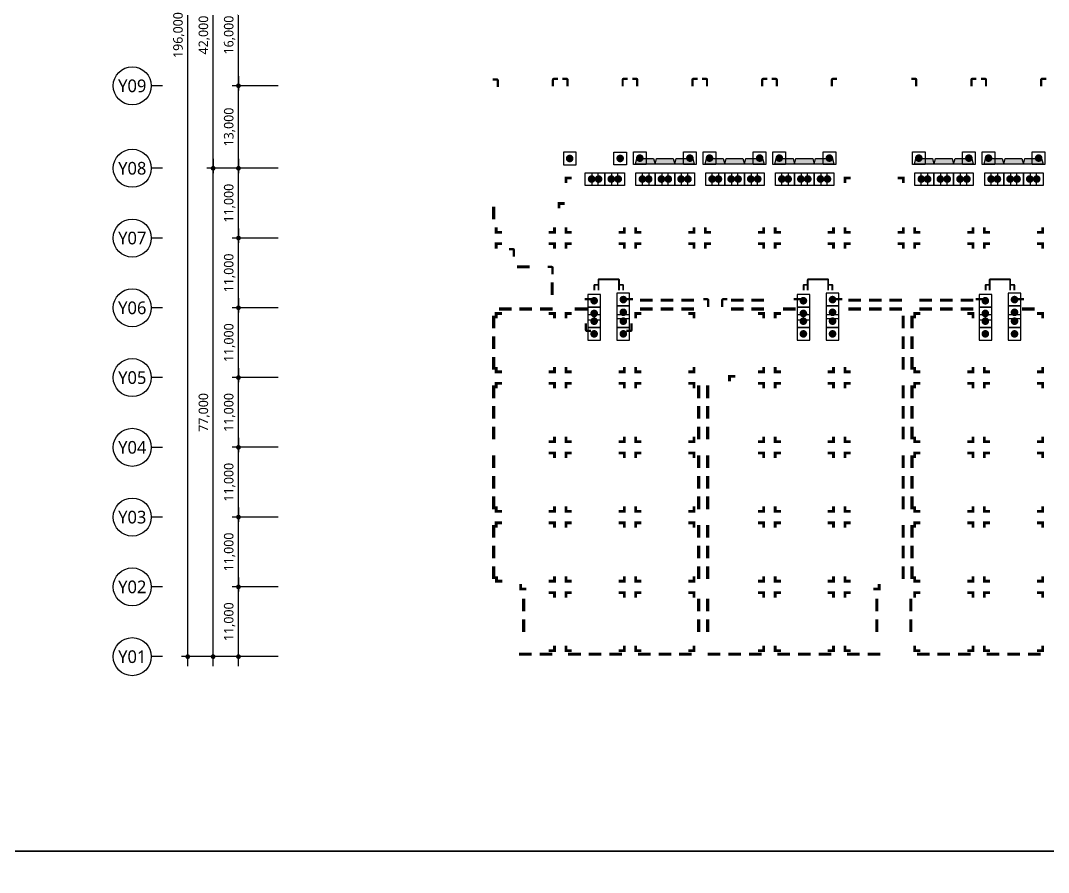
# Model space of a CAD drawing. Header units: millimetres. Extents: x 1037297 to 2672297, y 928637 to 1464837.
# Drawn here: x 1434797 to 1596915, y 1193385 to 1327693 of the extents above; entities that cross this region are included whole.
import ezdxf
from ezdxf.enums import TextEntityAlignment as Align

# ---------------------------------------------------------------- set-up
doc = ezdxf.new("R2010")
doc.units = ezdxf.units.MM
doc.header["$LTSCALE"] = 5
doc.header["$MEASUREMENT"] = 0
doc.header["$PDSIZE"] = -10
doc.linetypes.add('HIDDEN', pattern=[0.375, 0.25, -0.125])
doc.layers.get('0').update_dxf_attribs({"linetype": 'CONTINUOUS'})
doc.layers.get('Defpoints').update_dxf_attribs({"color": 153, "linetype": 'CONTINUOUS'})
for name, color, linetype, lineweight in [('A-AXIS-BUBL', 7, 'CONTINUOUS', 25), ('A-DIMS', 7, 'CONTINUOUS', 25), ('A-XXXX-SYMB', 7, 'CONTINUOUS', 25), ('A-XXXX-TXT2', 3, 'CONTINUOUS', 25)]:
    doc.layers.add(name, color=color, linetype=linetype, lineweight=lineweight)
doc.layers.add('볼라드', color=4, linetype='CONTINUOUS')
doc.styles.add('HY울릉도L', font='')
doc.styles.add('맑은고딕', font='malgun.ttf')
doc.styles.get('HY울릉도L').set_extended_font_data('HYwulM')
doc.dimstyles.new('CDIM', dxfattribs={"dimtxt": 3, "dimasz": 1.5, "dimexe": 2, "dimexo": 1, "dimgap": 1, "dimtad": 1, "dimdec": 0, "dimrnd": 0.5, "dimzin": 0, "dimdsep": 32, "dimlunit": 6, "dimtxsty": 'HY울릉도L', "dimblk1": '_CIDOT', "dimblk2": '_CIDOT', "dimsah": 1, "dimcen": 5.5, "dimclrd": 2, "dimclre": 2, "dimclrt": 7, "dimadec": 0, "dimazin": 0, "dimtfac": 1, "dimtdec": 0, "dimtix": 1, "dimtmove": 2, "dimatfit": 1, "dimldrblk": '_CIDOT', "dimfxl": 1, "dimtolj": 1, "dimtzin": 0, "dimlwd": -1, "dimarcsym": 0})

# ---------------------------------------------------------------- blocks, each defined once
blk = doc.blocks.new('_CIDOT')
at = {"color": 0, "linetype": 'ByBlock'}
blk.add_line((2, 0), (-1, 0), dxfattribs=at)
at = {"color": 0, "linetype": 'ByBlock', "const_width": 0.5}
blk.add_lwpolyline([(-0.25, 0, 1), (0.25, 0, 1)], format="xyb", close=True, dxfattribs=at)
blk = doc.blocks.new('*D4')
at = {"layer": 'A-DIMS', "lineweight": -2, "transparency": 16777216}
for p, q in [((93193, 67121), (85943, 67121)), ((93193, 56121), (85943, 56121))]:
    blk.add_line(p, q, dxfattribs=at)
at = {"layer": 'A-DIMS', "transparency": 16777216}
blk.add_line((86943, 56871), (86943, 66371), dxfattribs=at)
at = {"layer": 'Defpoints', "color": 0, "transparency": 16777216}
for p in [(86943, 67121), (93693, 67121), (93693, 56121)]:
    blk.add_point(p, dxfattribs=at)
at = {"layer": 'A-DIMS', "transparency": 16777216, "xscale": 750, "yscale": 750, "zscale": 750}
for p, rotation in [((86943, 67121), 90), ((86943, 56121), 270)]:
    blk.add_blockref('_CIDOT', p, dxfattribs=dict(at, rotation=rotation))
at = {"layer": 'A-DIMS', "color": 3, "transparency": 16777216, "insert": (85538, 61621), "char_height": 1500, "attachment_point": 5, "rotation": 90, "style": '맑은고딕'}
blk.add_mtext('\\A1;11,000', dxfattribs=at)
blk = doc.blocks.new('*D5')
at = {"layer": 'A-DIMS', "lineweight": -2, "transparency": 16777216}
for p, q in [((93193, 78121), (85943, 78121)), ((93193, 67121), (85943, 67121))]:
    blk.add_line(p, q, dxfattribs=at)
at = {"layer": 'A-DIMS', "transparency": 16777216}
blk.add_line((86943, 67871), (86943, 77371), dxfattribs=at)
at = {"layer": 'Defpoints', "color": 0, "transparency": 16777216}
for p in [(86943, 78121), (93693, 78121), (93693, 67121)]:
    blk.add_point(p, dxfattribs=at)
at = {"layer": 'A-DIMS', "transparency": 16777216, "xscale": 750, "yscale": 750, "zscale": 750}
for p, rotation in [((86943, 78121), 90), ((86943, 67121), 270)]:
    blk.add_blockref('_CIDOT', p, dxfattribs=dict(at, rotation=rotation))
at = {"layer": 'A-DIMS', "color": 3, "transparency": 16777216, "insert": (85538, 72621), "char_height": 1500, "attachment_point": 5, "rotation": 90, "style": '맑은고딕'}
blk.add_mtext('\\A1;11,000', dxfattribs=at)
blk = doc.blocks.new('*D6')
at = {"layer": 'A-DIMS', "lineweight": -2, "transparency": 16777216}
for p, q in [((93193, 89121), (85943, 89121)), ((93193, 78121), (85943, 78121))]:
    blk.add_line(p, q, dxfattribs=at)
at = {"layer": 'A-DIMS', "transparency": 16777216}
blk.add_line((86943, 78871), (86943, 88371), dxfattribs=at)
at = {"layer": 'Defpoints', "color": 0, "transparency": 16777216}
for p in [(86943, 89121), (93693, 89121), (93693, 78121)]:
    blk.add_point(p, dxfattribs=at)
at = {"layer": 'A-DIMS', "transparency": 16777216, "xscale": 750, "yscale": 750, "zscale": 750}
for p, rotation in [((86943, 89121), 90), ((86943, 78121), 270)]:
    blk.add_blockref('_CIDOT', p, dxfattribs=dict(at, rotation=rotation))
at = {"layer": 'A-DIMS', "color": 3, "transparency": 16777216, "insert": (85538, 83621), "char_height": 1500, "attachment_point": 5, "rotation": 90, "style": '맑은고딕'}
blk.add_mtext('\\A1;11,000', dxfattribs=at)
blk = doc.blocks.new('*D7')
at = {"layer": 'A-DIMS', "lineweight": -2, "transparency": 16777216}
for p, q in [((93193, 100121), (85943, 100121)), ((93193, 89121), (85943, 89121))]:
    blk.add_line(p, q, dxfattribs=at)
at = {"layer": 'A-DIMS', "transparency": 16777216}
blk.add_line((86943, 89871), (86943, 99371), dxfattribs=at)
at = {"layer": 'Defpoints', "color": 0, "transparency": 16777216}
for p in [(86943, 100121), (93693, 100121), (93693, 89121)]:
    blk.add_point(p, dxfattribs=at)
at = {"layer": 'A-DIMS', "transparency": 16777216, "xscale": 750, "yscale": 750, "zscale": 750}
for p, rotation in [((86943, 100121), 90), ((86943, 89121), 270)]:
    blk.add_blockref('_CIDOT', p, dxfattribs=dict(at, rotation=rotation))
at = {"layer": 'A-DIMS', "color": 3, "transparency": 16777216, "insert": (85538, 94621), "char_height": 1500, "attachment_point": 5, "rotation": 90, "style": '맑은고딕'}
blk.add_mtext('\\A1;11,000', dxfattribs=at)
blk = doc.blocks.new('*D8')
at = {"layer": 'A-DIMS', "lineweight": -2, "transparency": 16777216}
for p, q in [((93193, 111121), (85943, 111121)), ((93193, 100121), (85943, 100121))]:
    blk.add_line(p, q, dxfattribs=at)
at = {"layer": 'A-DIMS', "transparency": 16777216}
blk.add_line((86943, 100871), (86943, 110371), dxfattribs=at)
at = {"layer": 'Defpoints', "color": 0, "transparency": 16777216}
for p in [(86943, 111121), (93693, 111121), (93693, 100121)]:
    blk.add_point(p, dxfattribs=at)
at = {"layer": 'A-DIMS', "transparency": 16777216, "xscale": 750, "yscale": 750, "zscale": 750}
for p, rotation in [((86943, 111121), 90), ((86943, 100121), 270)]:
    blk.add_blockref('_CIDOT', p, dxfattribs=dict(at, rotation=rotation))
at = {"layer": 'A-DIMS', "color": 3, "transparency": 16777216, "insert": (85538, 105621), "char_height": 1500, "attachment_point": 5, "rotation": 90, "style": '맑은고딕'}
blk.add_mtext('\\A1;11,000', dxfattribs=at)
blk = doc.blocks.new('*D9')
at = {"layer": 'A-DIMS', "lineweight": -2, "transparency": 16777216}
for p, q in [((93193, 122121), (85943, 122121)), ((93193, 111121), (85943, 111121))]:
    blk.add_line(p, q, dxfattribs=at)
at = {"layer": 'A-DIMS', "transparency": 16777216}
blk.add_line((86943, 111871), (86943, 121371), dxfattribs=at)
at = {"layer": 'Defpoints', "color": 0, "transparency": 16777216}
for p in [(86943, 122121), (93693, 122121), (93693, 111121)]:
    blk.add_point(p, dxfattribs=at)
at = {"layer": 'A-DIMS', "transparency": 16777216, "xscale": 750, "yscale": 750, "zscale": 750}
for p, rotation in [((86943, 122121), 90), ((86943, 111121), 270)]:
    blk.add_blockref('_CIDOT', p, dxfattribs=dict(at, rotation=rotation))
at = {"layer": 'A-DIMS', "color": 3, "transparency": 16777216, "insert": (85538, 116621), "char_height": 1500, "attachment_point": 5, "rotation": 90, "style": '맑은고딕'}
blk.add_mtext('\\A1;11,000', dxfattribs=at)
blk = doc.blocks.new('*D10')
at = {"layer": 'A-DIMS', "lineweight": -2, "transparency": 16777216}
for p, q in [((93193, 135121), (85943, 135121)), ((93193, 122121), (85943, 122121))]:
    blk.add_line(p, q, dxfattribs=at)
at = {"layer": 'A-DIMS', "transparency": 16777216}
blk.add_line((86943, 122871), (86943, 134371), dxfattribs=at)
at = {"layer": 'Defpoints', "color": 0, "transparency": 16777216}
for p in [(86943, 135121), (93693, 135121), (93693, 122121)]:
    blk.add_point(p, dxfattribs=at)
at = {"layer": 'A-DIMS', "transparency": 16777216, "xscale": 750, "yscale": 750, "zscale": 750}
for p, rotation in [((86943, 135121), 90), ((86943, 122121), 270)]:
    blk.add_blockref('_CIDOT', p, dxfattribs=dict(at, rotation=rotation))
at = {"layer": 'A-DIMS', "color": 3, "transparency": 16777216, "insert": (85538, 128621), "char_height": 1500, "attachment_point": 5, "rotation": 90, "style": '맑은고딕'}
blk.add_mtext('\\A1;13,000', dxfattribs=at)
blk = doc.blocks.new('*D11')
at = {"layer": 'A-DIMS', "lineweight": -2, "transparency": 16777216}
for p, q in [((93193, 151121), (85943, 151121)), ((93193, 135121), (85943, 135121))]:
    blk.add_line(p, q, dxfattribs=at)
at = {"layer": 'A-DIMS', "transparency": 16777216}
blk.add_line((86943, 135871), (86943, 150371), dxfattribs=at)
at = {"layer": 'Defpoints', "color": 0, "transparency": 16777216}
for p in [(86943, 151121), (93693, 151121), (93693, 135121)]:
    blk.add_point(p, dxfattribs=at)
at = {"layer": 'A-DIMS', "transparency": 16777216, "xscale": 750, "yscale": 750, "zscale": 750}
for p, rotation in [((86943, 151121), 90), ((86943, 135121), 270)]:
    blk.add_blockref('_CIDOT', p, dxfattribs=dict(at, rotation=rotation))
at = {"layer": 'A-DIMS', "color": 3, "transparency": 16777216, "insert": (85538, 143121), "char_height": 1500, "attachment_point": 5, "rotation": 90, "style": '맑은고딕'}
blk.add_mtext('\\A1;16,000', dxfattribs=at)
blk = doc.blocks.new('*D20')
at = {"layer": 'A-DIMS', "lineweight": -2, "transparency": 16777216}
for p, q in [((93193, 122121), (81943, 122121)), ((93193, 45121), (81943, 45121))]:
    blk.add_line(p, q, dxfattribs=at)
at = {"layer": 'A-DIMS', "transparency": 16777216}
blk.add_line((82943, 45871), (82943, 121371), dxfattribs=at)
at = {"layer": 'Defpoints', "color": 0, "transparency": 16777216}
for p in [(82943, 122121), (93693, 122121), (93693, 45121)]:
    blk.add_point(p, dxfattribs=at)
at = {"layer": 'A-DIMS', "transparency": 16777216, "xscale": 750, "yscale": 750, "zscale": 750}
for p, rotation in [((82943, 122121), 90), ((82943, 45121), 270)]:
    blk.add_blockref('_CIDOT', p, dxfattribs=dict(at, rotation=rotation))
at = {"layer": 'A-DIMS', "color": 3, "transparency": 16777216, "insert": (81542, 83621), "char_height": 1500, "attachment_point": 5, "rotation": 90, "style": '맑은고딕'}
blk.add_mtext('\\A1;77,000', dxfattribs=at)
blk = doc.blocks.new('*D21')
at = {"layer": 'A-DIMS', "lineweight": -2, "transparency": 16777216}
for p, q in [((93193, 241121), (77943, 241121)), ((93193, 45121), (77943, 45121))]:
    blk.add_line(p, q, dxfattribs=at)
at = {"layer": 'A-DIMS', "transparency": 16777216}
blk.add_line((78943, 45871), (78943, 240371), dxfattribs=at)
at = {"layer": 'Defpoints', "color": 0, "transparency": 16777216}
for p in [(78943, 241121), (93693, 241121), (93693, 45121)]:
    blk.add_point(p, dxfattribs=at)
at = {"layer": 'A-DIMS', "transparency": 16777216, "xscale": 750, "yscale": 750, "zscale": 750}
for p, rotation in [((78943, 241121), 90), ((78943, 45121), 270)]:
    blk.add_blockref('_CIDOT', p, dxfattribs=dict(at, rotation=rotation))
at = {"layer": 'A-DIMS', "color": 3, "transparency": 16777216, "insert": (77538, 143121), "char_height": 1500, "attachment_point": 5, "rotation": 90, "style": '맑은고딕'}
blk.add_mtext('\\A1;196,000', dxfattribs=at)
blk = doc.blocks.new('*D22')
at = {"layer": 'A-DIMS', "lineweight": -2, "transparency": 16777216}
for p, q in [((93193, 56121), (85943, 56121)), ((93193, 45121), (85943, 45121))]:
    blk.add_line(p, q, dxfattribs=at)
at = {"layer": 'A-DIMS', "transparency": 16777216}
blk.add_line((86943, 45871), (86943, 55371), dxfattribs=at)
at = {"layer": 'Defpoints', "color": 0, "transparency": 16777216}
for p in [(86943, 56121), (93693, 56121), (93693, 45121)]:
    blk.add_point(p, dxfattribs=at)
at = {"layer": 'A-DIMS', "transparency": 16777216, "xscale": 750, "yscale": 750, "zscale": 750}
for p, rotation in [((86943, 56121), 90), ((86943, 45121), 270)]:
    blk.add_blockref('_CIDOT', p, dxfattribs=dict(at, rotation=rotation))
at = {"layer": 'A-DIMS', "color": 3, "transparency": 16777216, "insert": (85538, 50621), "char_height": 1500, "attachment_point": 5, "rotation": 90, "style": '맑은고딕'}
blk.add_mtext('\\A1;11,000', dxfattribs=at)
blk = doc.blocks.new('*D23')
at = {"layer": 'A-DIMS', "lineweight": -2, "transparency": 16777216}
for p, q in [((93193, 164121), (81943, 164121)), ((93193, 122121), (81943, 122121))]:
    blk.add_line(p, q, dxfattribs=at)
at = {"layer": 'A-DIMS', "transparency": 16777216}
blk.add_line((82943, 122871), (82943, 163371), dxfattribs=at)
at = {"layer": 'Defpoints', "color": 0, "transparency": 16777216}
for p in [(82943, 164121), (93693, 164121), (93693, 122121)]:
    blk.add_point(p, dxfattribs=at)
at = {"layer": 'A-DIMS', "transparency": 16777216, "xscale": 750, "yscale": 750, "zscale": 750}
for p, rotation in [((82943, 164121), 90), ((82943, 122121), 270)]:
    blk.add_blockref('_CIDOT', p, dxfattribs=dict(at, rotation=rotation))
at = {"layer": 'A-DIMS', "color": 3, "transparency": 16777216, "insert": (81542, 143121), "char_height": 1500, "attachment_point": 5, "rotation": 90, "style": '맑은고딕'}
blk.add_mtext('\\A1;42,000', dxfattribs=at)
blk = doc.blocks.new('차량보호대1')
at = {"layer": 'A-XXXX-SYMB', "color": 4, "linetype": 'Continuous'}
blk.add_lwpolyline([(458063, -65474), (462262, -65474), (462622, -66872), (457703, -66872)], close=True, dxfattribs=at)
blk.add_solid([(458063, -65474), (462262, -65474), (457703, -66872), (462622, -66872)], dxfattribs=at)
blk = doc.blocks.new('A$C542C6F25')
at = {"layer": 'A-XXXX-SYMB', "color": 3, "linetype": 'Continuous'}
blk.add_lwpolyline([(0, 268), (2000, 268), (2000, 2268), (0, 2268)], close=True, dxfattribs=at)
at = {"layer": 'A-XXXX-SYMB', "color": 3, "linetype": 'Continuous', "const_width": 600}
blk.add_lwpolyline([(700, 1268, 1), (1300, 1268, 1)], format="xyb", close=True, dxfattribs=at)
blk = doc.blocks.new('볼라드-4')
at = {"layer": '볼라드', "const_width": 300}
for points in [[(171021, 140085), (170453, 140085, -0.4142136), (170363, 140175), (170363, 140953)], [(172631, 139216), (171111, 139216, -0.4142136), (171021, 139306), (171021, 140953)], [(172631, 139216), (174151, 139216, 0.4142136), (174241, 139306), (174241, 140953)], [(174241, 140085), (174809, 140085, 0.4142136), (174899, 140175), (174899, 140953)]]:
    blk.add_lwpolyline(points, format="xyb", dxfattribs=at)
blk = doc.blocks.new('DIM(210222)')
for p, q in [((74943, 135120.6), (73193, 135120.6)), ((74943, 122120.6), (73193, 122120.6)), ((74943, 111120.6), (73193, 111120.6)), ((74943, 100120.6), (73193, 100120.6)), ((74943, 89120.6), (73193, 89120.6)), ((74943, 78120.6), (73193, 78120.6)), ((74943, 67120.6), (73193, 67120.6)), ((74943, 56120.6), (73193, 56120.6)), ((74943, 45120.6), (73193, 45120.6))]:
    blk.add_line(p, q)
at = {"layer": 'A-AXIS-BUBL', "ltscale": 0.2}
for centre in [(70193, 135120.6), (70193, 122120.6), (70193, 111120.6), (70193, 100120.6), (70193, 89120.6), (70193, 78120.6), (70193, 67120.6), (70193, 56120.6), (70193, 45120.6)]:
    blk.add_circle(centre, 3000, dxfattribs=at)
at = {"layer": 'A-XXXX-TXT2', "ltscale": 0.2, "style": '맑은고딕'}
for s, p in [('Y09', (70193, 135120.6)), ('Y08', (70193, 122120.6)), ('Y07', (70193, 111120.6)), ('Y06', (70193, 100120.6)), ('Y05', (70193, 89120.6)), ('Y04', (70193, 78120.6)), ('Y03', (70193, 67120.6)), ('Y02', (70193, 56120.6)), ('Y01', (70193, 45120.6))]:
    blk.add_text(s, height=2000, dxfattribs=at).set_placement(p, align=Align.MIDDLE)
at = {"layer": 'A-DIMS'}
for p1, p2, distance, picture, middle in [((93693, 45120.6), (93693, 241120.6), 14750, '*D21', (77538.1, 143120.6)), ((93693, 122120.6), (93693, 164120.6), 10750, '*D23', (81542.2, 143120.6)), ((93693, 135120.6), (93693, 151120.6), 6750, '*D11', (85538.1, 143120.6)), ((93693, 122120.6), (93693, 135120.6), 6750, '*D10', (85538.1, 128620.6)), ((93693, 45120.6), (93693, 122120.6), 10750, '*D20', (81542.2, 83620.6)), ((93693, 111120.6), (93693, 122120.6), 6750, '*D9', (85538.1, 116620.6)), ((93693, 100120.6), (93693, 111120.6), 6750, '*D8', (85538.1, 105620.6)), ((93693, 89120.6), (93693, 100120.6), 6750, '*D7', (85538.1, 94620.6)), ((93693, 78120.6), (93693, 89120.6), 6750, '*D6', (85538.1, 83620.6)), ((93693, 67120.6), (93693, 78120.6), 6750, '*D5', (85538.1, 72620.6)), ((93693, 56120.6), (93693, 67120.6), 6750, '*D4', (85538.1, 61620.6)), ((93693, 45120.6), (93693, 56120.6), 6750, '*D22', (85538.1, 50620.6))]:
    dim = blk.add_aligned_dim(p1=p1, p2=p2, distance=distance, dimstyle='CDIM', override={"dimscale": 500, "dimtxsty": '맑은고딕', "dimclrd": 256, "dimclre": 256, "dimclrt": 3}, dxfattribs=at)
    dim.commit()
    dim.dimension.update_dxf_attribs({"geometry": picture, "text_midpoint": middle})

msp = doc.modelspace()

# ---------------------------------------------------------------- linework, layer by layer
msp.add_line((1037297, 1196737), (1756047, 1196737))
at = {"layer": 'A-XXXX-SYMB', "linetype": 'Continuous', "const_width": 360}
for points in [[(1509265, 1318408), (1509885, 1318408, -0.4142136), (1510065, 1318228), (1510065, 1317208)], [(1519565, 1318508), (1518945, 1318508, 0.4142136), (1518765, 1318328), (1518765, 1317308)], [(1520265, 1318508), (1520885, 1318508, -0.4142136), (1521065, 1318328), (1521065, 1317308)], [(1530565, 1318508), (1529945, 1318508, 0.4142136), (1529765, 1318328), (1529765, 1317308)], [(1531265, 1318508), (1531885, 1318508, -0.4142136), (1532065, 1318328), (1532065, 1317308)], [(1541565, 1318508), (1540945, 1318508, 0.4142136), (1540765, 1318328), (1540765, 1317308)], [(1542265, 1318508), (1542885, 1318508, -0.4142136), (1543065, 1318328), (1543065, 1317308)], [(1552565, 1318508), (1551945, 1318508, 0.4142136), (1551765, 1318328), (1551765, 1317308)], [(1553265, 1318508), (1553885, 1318508, -0.4142136), (1554065, 1318328), (1554065, 1317308)], [(1563565, 1318508), (1562945, 1318508, 0.4142136), (1562765, 1318328), (1562765, 1317308)], [(1575265, 1318508), (1575885, 1318508, -0.4142136), (1576065, 1318328), (1576065, 1317308)], [(1585565, 1318508), (1584945, 1318508, 0.4142136), (1584765, 1318328), (1584765, 1317308)], [(1586265, 1318508), (1586885, 1318508, -0.4142136), (1587065, 1318328), (1587065, 1317308)], [(1596565, 1318508), (1595945, 1318508, 0.4142136), (1595765, 1318328), (1595765, 1317308)], [(1511815, 1291658), (1512435, 1291658, -0.4142136), (1512615, 1291478), (1512615, 1290458)], [(1517915, 1288858), (1518535, 1288858, -0.4142136), (1518715, 1288678), (1518715, 1287658)], [(1542465, 1283758), (1543085, 1283758, -0.4142136), (1543265, 1283578), (1543265, 1282558)], [(1546265, 1283758), (1545645, 1283758, 0.4142136), (1545465, 1283578), (1545465, 1282558)], [(1524765, 1278758), (1524145, 1278758, -0.4142136), (1523965, 1278938), (1523965, 1279958)], [(1530365, 1278758), (1530985, 1278758, 0.4142136), (1531165, 1278938), (1531165, 1279958)]]:
    msp.add_lwpolyline(points, format="xyb", dxfattribs=at)
at = {"layer": 'A-XXXX-SYMB', "color": 6, "linetype": 'Continuous', "const_width": 436}
for points in [[(1521715, 1302859), (1520815, 1302859), (1520815, 1302079)], [(1565715, 1302859), (1564815, 1302859), (1564815, 1302079)], [(1573115, 1302859), (1574015, 1302859), (1574015, 1302079)], [(1520615, 1298859), (1519715, 1298859), (1519715, 1298079)], [(1510715, 1294309), (1509815, 1294309), (1509815, 1295089)], [(1518115, 1294309), (1519015, 1294309), (1519015, 1295089)], [(1521715, 1294309), (1520815, 1294309), (1520815, 1295089)], [(1529115, 1294309), (1530015, 1294309), (1530015, 1295089)], [(1532715, 1294309), (1531815, 1294309), (1531815, 1295089)], [(1540115, 1294309), (1541015, 1294309), (1541015, 1295089)], [(1543715, 1294309), (1542815, 1294309), (1542815, 1295089)], [(1551115, 1294309), (1552015, 1294309), (1552015, 1295089)], [(1554715, 1294309), (1553815, 1294309), (1553815, 1295089)], [(1562115, 1294309), (1563015, 1294309), (1563015, 1295089)], [(1565715, 1294309), (1564815, 1294309), (1564815, 1295089)], [(1573115, 1294309), (1574015, 1294309), (1574015, 1295089)], [(1576715, 1294309), (1575815, 1294309), (1575815, 1295089)], [(1584115, 1294309), (1585015, 1294309), (1585015, 1295089)], [(1587715, 1294309), (1586815, 1294309), (1586815, 1295089)], [(1595115, 1294309), (1596015, 1294309), (1596015, 1295089)], [(1510715, 1292509), (1509815, 1292509), (1509815, 1291729)], [(1518115, 1292509), (1519015, 1292509), (1519015, 1291729)], [(1521715, 1292509), (1520815, 1292509), (1520815, 1291729)], [(1529115, 1292509), (1530015, 1292509), (1530015, 1291729)], [(1532715, 1292509), (1531815, 1292509), (1531815, 1291729)], [(1540115, 1292509), (1541015, 1292509), (1541015, 1291729)], [(1543715, 1292509), (1542815, 1292509), (1542815, 1291729)], [(1551115, 1292509), (1552015, 1292509), (1552015, 1291729)], [(1554715, 1292509), (1553815, 1292509), (1553815, 1291729)], [(1562115, 1292509), (1563015, 1292509), (1563015, 1291729)], [(1565715, 1292509), (1564815, 1292509), (1564815, 1291729)], [(1573115, 1292509), (1574015, 1292509), (1574015, 1291729)], [(1576715, 1292509), (1575815, 1292509), (1575815, 1291729)], [(1584115, 1292509), (1585015, 1292509), (1585015, 1291729)], [(1587715, 1292509), (1586815, 1292509), (1586815, 1291729)], [(1595115, 1292509), (1596015, 1292509), (1596015, 1291729)], [(1510715, 1281508), (1509815, 1281508), (1509815, 1280728)], [(1518115, 1281508), (1519015, 1281508), (1519015, 1280728)], [(1521715, 1281508), (1520815, 1281508), (1520815, 1280728)], [(1532715, 1281508), (1531815, 1281508), (1531815, 1280728)], [(1540115, 1281508), (1541015, 1281508), (1541015, 1280728)], [(1551115, 1281508), (1552015, 1281508), (1552015, 1280728)], [(1554715, 1281508), (1553815, 1281508), (1553815, 1280728)], [(1576715, 1281508), (1575815, 1281508), (1575815, 1280728)], [(1584115, 1281508), (1585015, 1281508), (1585015, 1280728)], [(1595115, 1281508), (1596015, 1281508), (1596015, 1280728)], [(1510715, 1272308), (1509815, 1272308), (1509815, 1273088)], [(1518115, 1272308), (1519015, 1272308), (1519015, 1273088)], [(1521715, 1272308), (1520815, 1272308), (1520815, 1273088)], [(1529115, 1272308), (1530015, 1272308), (1530015, 1273088)], [(1532715, 1272308), (1531815, 1272308), (1531815, 1273088)], [(1540115, 1272308), (1541015, 1272308), (1541015, 1273088)], [(1551115, 1272308), (1552015, 1272308), (1552015, 1273088)], [(1554715, 1272308), (1553815, 1272308), (1553815, 1273088)], [(1562115, 1272308), (1563015, 1272308), (1563015, 1273088)], [(1565715, 1272308), (1564815, 1272308), (1564815, 1273088)], [(1576715, 1272308), (1575815, 1272308), (1575815, 1273088)], [(1584115, 1272308), (1585015, 1272308), (1585015, 1273088)], [(1587715, 1272308), (1586815, 1272308), (1586815, 1273088)], [(1595115, 1272308), (1596015, 1272308), (1596015, 1273088)], [(1547515, 1271608), (1546615, 1271608), (1546615, 1270828)], [(1510715, 1270508), (1509815, 1270508), (1509815, 1269728)], [(1518115, 1270508), (1519015, 1270508), (1519015, 1269728)], [(1521715, 1270508), (1520815, 1270508), (1520815, 1269728)], [(1529115, 1270508), (1530015, 1270508), (1530015, 1269728)], [(1532715, 1270508), (1531815, 1270508), (1531815, 1269728)], [(1540115, 1270508), (1541015, 1270508), (1541015, 1269728)], [(1551115, 1270508), (1552015, 1270508), (1552015, 1269728)], [(1554715, 1270508), (1553815, 1270508), (1553815, 1269728)], [(1562115, 1270508), (1563015, 1270508), (1563015, 1269728)], [(1565715, 1270508), (1564815, 1270508), (1564815, 1269728)], [(1576715, 1270508), (1575815, 1270508), (1575815, 1269728)], [(1584115, 1270508), (1585015, 1270508), (1585015, 1269728)], [(1587715, 1270508), (1586815, 1270508), (1586815, 1269728)], [(1595115, 1270508), (1596015, 1270508), (1596015, 1269728)], [(1518115, 1261308), (1519015, 1261308), (1519015, 1262088)], [(1521715, 1261308), (1520815, 1261308), (1520815, 1262088)], [(1529115, 1261308), (1530015, 1261308), (1530015, 1262088)], [(1532715, 1261308), (1531815, 1261308), (1531815, 1262088)], [(1540115, 1261308), (1541015, 1261308), (1541015, 1262088)], [(1551115, 1261308), (1552015, 1261308), (1552015, 1262088)], [(1554715, 1261308), (1553815, 1261308), (1553815, 1262088)], [(1562115, 1261308), (1563015, 1261308), (1563015, 1262088)], [(1565715, 1261308), (1564815, 1261308), (1564815, 1262088)], [(1576715, 1261308), (1575815, 1261308), (1575815, 1262088)], [(1584115, 1261308), (1585015, 1261308), (1585015, 1262088)], [(1587715, 1261308), (1586815, 1261308), (1586815, 1262088)], [(1595115, 1261308), (1596015, 1261308), (1596015, 1262088)], [(1518115, 1259508), (1519015, 1259508), (1519015, 1258728)], [(1521715, 1259508), (1520815, 1259508), (1520815, 1258728)], [(1529115, 1259508), (1530015, 1259508), (1530015, 1258728)], [(1532715, 1259508), (1531815, 1259508), (1531815, 1258728)], [(1540115, 1259508), (1541015, 1259508), (1541015, 1258728)], [(1551115, 1259508), (1552015, 1259508), (1552015, 1258728)], [(1554715, 1259508), (1553815, 1259508), (1553815, 1258728)], [(1562115, 1259508), (1563015, 1259508), (1563015, 1258728)], [(1565715, 1259508), (1564815, 1259508), (1564815, 1258728)], [(1576715, 1259508), (1575815, 1259508), (1575815, 1258728)], [(1584115, 1259508), (1585015, 1259508), (1585015, 1258728)], [(1587715, 1259508), (1586815, 1259508), (1586815, 1258728)], [(1595115, 1259508), (1596015, 1259508), (1596015, 1258728)], [(1510715, 1250308), (1509815, 1250308), (1509815, 1251088)], [(1518115, 1250308), (1519015, 1250308), (1519015, 1251088)], [(1521715, 1250308), (1520815, 1250308), (1520815, 1251088)], [(1529115, 1250308), (1530015, 1250308), (1530015, 1251088)], [(1532715, 1250308), (1531815, 1250308), (1531815, 1251088)], [(1540115, 1250308), (1541015, 1250308), (1541015, 1251088)], [(1551115, 1250308), (1552015, 1250308), (1552015, 1251088)], [(1554715, 1250308), (1553815, 1250308), (1553815, 1251088)], [(1562115, 1250308), (1563015, 1250308), (1563015, 1251088)], [(1565715, 1250308), (1564815, 1250308), (1564815, 1251088)], [(1576715, 1250308), (1575815, 1250308), (1575815, 1251088)], [(1584115, 1250308), (1585015, 1250308), (1585015, 1251088)], [(1587715, 1250308), (1586815, 1250308), (1586815, 1251088)], [(1595115, 1250308), (1596015, 1250308), (1596015, 1251088)], [(1510715, 1248508), (1509815, 1248508), (1509815, 1247728)], [(1518115, 1248508), (1519015, 1248508), (1519015, 1247728)], [(1521715, 1248508), (1520815, 1248508), (1520815, 1247728)], [(1529115, 1248508), (1530015, 1248508), (1530015, 1247728)], [(1532715, 1248508), (1531815, 1248508), (1531815, 1247728)], [(1540115, 1248508), (1541015, 1248508), (1541015, 1247728)], [(1551115, 1248508), (1552015, 1248508), (1552015, 1247728)], [(1554715, 1248508), (1553815, 1248508), (1553815, 1247728)], [(1562115, 1248508), (1563015, 1248508), (1563015, 1247728)], [(1565715, 1248508), (1564815, 1248508), (1564815, 1247728)], [(1576715, 1248508), (1575815, 1248508), (1575815, 1247728)], [(1584115, 1248508), (1585015, 1248508), (1585015, 1247728)], [(1587715, 1248508), (1586815, 1248508), (1586815, 1247728)], [(1595115, 1248508), (1596015, 1248508), (1596015, 1247728)], [(1510765, 1239308), (1509865, 1239308), (1509865, 1240088)], [(1518115, 1239308), (1519015, 1239308), (1519015, 1240088)], [(1521715, 1239308), (1520815, 1239308), (1520815, 1240088)], [(1529115, 1239308), (1530015, 1239308), (1530015, 1240088)], [(1532715, 1239308), (1531815, 1239308), (1531815, 1240088)], [(1540115, 1239308), (1541015, 1239308), (1541015, 1240088)], [(1551115, 1239308), (1552015, 1239308), (1552015, 1240088)], [(1554715, 1239308), (1553815, 1239308), (1553815, 1240088)], [(1562115, 1239308), (1563015, 1239308), (1563015, 1240088)], [(1565715, 1239308), (1564815, 1239308), (1564815, 1240088)], [(1576715, 1239308), (1575815, 1239308), (1575815, 1240088)], [(1584115, 1239308), (1585015, 1239308), (1585015, 1240088)], [(1587715, 1239308), (1586815, 1239308), (1586815, 1240088)], [(1595115, 1239308), (1596015, 1239308), (1596015, 1240088)], [(1514565, 1238058), (1513665, 1238058), (1513665, 1238838)], [(1569315, 1238058), (1570215, 1238058), (1570215, 1238838)], [(1518115, 1237508), (1519015, 1237508), (1519015, 1236728)], [(1521715, 1237508), (1520815, 1237508), (1520815, 1236728)], [(1529115, 1237508), (1530015, 1237508), (1530015, 1236728)], [(1532715, 1237508), (1531815, 1237508), (1531815, 1236728)], [(1540115, 1237508), (1541015, 1237508), (1541015, 1236728)], [(1551115, 1237508), (1552015, 1237508), (1552015, 1236728)], [(1554715, 1237508), (1553815, 1237508), (1553815, 1236728)], [(1562115, 1237508), (1563015, 1237508), (1563015, 1236728)], [(1565715, 1237508), (1564815, 1237508), (1564815, 1236728)], [(1576715, 1237508), (1575815, 1237508), (1575815, 1236728)], [(1584115, 1237508), (1585015, 1237508), (1585015, 1236728)], [(1587715, 1237508), (1586815, 1237508), (1586815, 1236728)], [(1595115, 1237508), (1596015, 1237508), (1596015, 1236728)], [(1518115, 1228358), (1519015, 1228358), (1519015, 1229138)], [(1521715, 1228358), (1520815, 1228358), (1520815, 1229138)], [(1529115, 1228358), (1530015, 1228358), (1530015, 1229138)], [(1532715, 1228358), (1531815, 1228358), (1531815, 1229138)], [(1540115, 1228358), (1541015, 1228358), (1541015, 1229138)], [(1551115, 1228358), (1552015, 1228358), (1552015, 1229138)], [(1554715, 1228358), (1553815, 1228358), (1553815, 1229138)], [(1562115, 1228358), (1563015, 1228358), (1563015, 1229138)], [(1565715, 1228358), (1564815, 1228358), (1564815, 1229138)], [(1576715, 1228358), (1575815, 1228358), (1575815, 1229138)], [(1584115, 1228358), (1585015, 1228358), (1585015, 1229138)], [(1587715, 1228358), (1586815, 1228358), (1586815, 1229138)], [(1595115, 1228358), (1596015, 1228358), (1596015, 1229138)]]:
    msp.add_lwpolyline(points, dxfattribs=at)
at = {"layer": 'A-XXXX-SYMB', "color": 3, "linetype": 'HIDDEN', "ltscale": 400, "const_width": 506}
for points in [[(1509404, 1298331), (1509404, 1296331)], [(1513109, 1288858), (1515109, 1288858)], [(1518633, 1286434), (1518633, 1284434)], [(1510235, 1282214), (1512235, 1282214)], [(1513485, 1282214), (1515485, 1282214)], [(1516735, 1282214), (1518735, 1282214)], [(1522187, 1282214), (1524187, 1282214)], [(1532500, 1283616), (1534500, 1283616)], [(1532500, 1282214), (1534500, 1282214)], [(1535750, 1283616), (1537750, 1283616)], [(1535750, 1282214), (1537750, 1282214)], [(1539000, 1283616), (1541000, 1283616)], [(1539000, 1282214), (1541000, 1282214)], [(1546824, 1283616), (1548824, 1283616)], [(1546824, 1282214), (1548824, 1282214)], [(1550074, 1283616), (1552074, 1283616)], [(1550074, 1282214), (1552074, 1282214)], [(1555070, 1282214), (1557070, 1282214)], [(1565339, 1283616), (1567339, 1283616)], [(1565339, 1282214), (1567339, 1282214)], [(1568589, 1283616), (1570589, 1283616)], [(1568589, 1282214), (1570589, 1282214)], [(1571839, 1283616), (1573839, 1283616)], [(1571839, 1282214), (1573839, 1282214)], [(1576569, 1283616), (1578569, 1283616)], [(1576569, 1282214), (1578569, 1282214)], [(1579819, 1283616), (1581819, 1283616)], [(1579819, 1282214), (1581819, 1282214)], [(1583069, 1283616), (1585069, 1283616)], [(1583069, 1282214), (1585069, 1282214)], [(1592731, 1282214), (1594731, 1282214)], [(1509404, 1281158), (1509404, 1279158)], [(1574006, 1281158), (1574006, 1279158)], [(1575408, 1281158), (1575408, 1279158)], [(1509404, 1277908), (1509404, 1275908)], [(1574006, 1277908), (1574006, 1275908)], [(1575408, 1277908), (1575408, 1275908)], [(1509404, 1274658), (1509404, 1272658)], [(1574006, 1274658), (1574006, 1272658)], [(1575408, 1274658), (1575408, 1272658)], [(1509404, 1270158), (1509404, 1268158)], [(1541756, 1270158), (1541756, 1268158)], [(1543158, 1270158), (1543158, 1268158)], [(1574006, 1270158), (1574006, 1268158)], [(1575408, 1270158), (1575408, 1268158)], [(1509404, 1266908), (1509404, 1264908)], [(1541756, 1266908), (1541756, 1264908)], [(1543158, 1266908), (1543158, 1264908)], [(1574006, 1266908), (1574006, 1264908)], [(1575408, 1266908), (1575408, 1264908)], [(1509404, 1263658), (1509404, 1261658)], [(1541756, 1263658), (1541756, 1261658)], [(1543158, 1263658), (1543158, 1261658)], [(1574006, 1263658), (1574006, 1261658)], [(1575408, 1263658), (1575408, 1261658)], [(1509404, 1259158), (1509404, 1257158)], [(1541756, 1259158), (1541756, 1257158)], [(1543158, 1259158), (1543158, 1257158)], [(1574006, 1259158), (1574006, 1257158)], [(1575408, 1259158), (1575408, 1257158)], [(1509404, 1255908), (1509404, 1253908)], [(1541756, 1255908), (1541756, 1253908)], [(1543158, 1255908), (1543158, 1253908)], [(1574006, 1255908), (1574006, 1253908)], [(1575408, 1255908), (1575408, 1253908)], [(1509404, 1252658), (1509404, 1250658)], [(1541756, 1252658), (1541756, 1250658)], [(1543158, 1252658), (1543158, 1250658)], [(1574006, 1252658), (1574006, 1250658)], [(1575408, 1252658), (1575408, 1250658)], [(1509404, 1248158), (1509404, 1246158)], [(1541756, 1248158), (1541756, 1246158)], [(1543158, 1248158), (1543158, 1246158)], [(1574006, 1248158), (1574006, 1246158)], [(1575408, 1248158), (1575408, 1246158)], [(1509404, 1244908), (1509404, 1242908)], [(1541756, 1244908), (1541756, 1242908)], [(1543158, 1244908), (1543158, 1242908)], [(1574006, 1244908), (1574006, 1242908)], [(1575408, 1244908), (1575408, 1242908)], [(1509404, 1241658), (1509404, 1239658)], [(1541756, 1241658), (1541756, 1239658)], [(1543158, 1241658), (1543158, 1239658)], [(1574006, 1241658), (1574006, 1239658)], [(1575408, 1241658), (1575408, 1239658)], [(1514158, 1236558), (1514158, 1234558)], [(1541756, 1236558), (1541756, 1234558)], [(1543158, 1236558), (1543158, 1234558)], [(1569856, 1236558), (1569856, 1234558)], [(1575208, 1236558), (1575208, 1234558)], [(1514158, 1233308), (1514158, 1231308)], [(1541756, 1233308), (1541756, 1231308)], [(1543158, 1233308), (1543158, 1231308)], [(1569856, 1233308), (1569856, 1231308)], [(1575208, 1233308), (1575208, 1231308)], [(1513415, 1227797), (1515415, 1227797)], [(1516665, 1227797), (1518665, 1227797)], [(1521165, 1227797), (1523165, 1227797)], [(1524415, 1227797), (1526415, 1227797)], [(1527665, 1227797), (1529665, 1227797)], [(1532165, 1227797), (1534165, 1227797)], [(1535415, 1227797), (1537415, 1227797)], [(1538665, 1227797), (1540665, 1227797)], [(1543165, 1227797), (1545165, 1227797)], [(1546415, 1227797), (1548415, 1227797)], [(1549665, 1227797), (1551665, 1227797)], [(1554165, 1227797), (1556165, 1227797)], [(1557415, 1227797), (1559415, 1227797)], [(1560665, 1227797), (1562665, 1227797)], [(1565165, 1227797), (1567165, 1227797)], [(1568415, 1227797), (1570415, 1227797)], [(1576165, 1227797), (1578165, 1227797)], [(1579415, 1227797), (1581415, 1227797)], [(1582665, 1227797), (1584665, 1227797)], [(1587165, 1227797), (1589165, 1227797)], [(1590415, 1227797), (1592415, 1227797)], [(1593665, 1227797), (1595665, 1227797)]]:
    msp.add_lwpolyline(points, dxfattribs=at)
at = {"layer": 'A-XXXX-SYMB', "linetype": 'Continuous', "const_width": 360}
for points in [[(1523747, 1283758), (1524883, 1283758)], [(1530247, 1283758), (1531383, 1283758)], [(1556747, 1283758), (1557883, 1283758)], [(1563247, 1283758), (1564383, 1283758)], [(1585447, 1283758), (1586583, 1283758)], [(1591947, 1283758), (1593083, 1283758)]]:
    msp.add_lwpolyline(points, dxfattribs=at)
at = {"layer": 'Defpoints'}
for points in [[(1396672, 1196737), (1618080, 1196737), (1618080, 1222696), (1756047, 1222696), (1756047, 1464837), (1396672, 1464837)], [(1396672, 928637), (1618080, 928637), (1618080, 954596), (1756047, 954596), (1756047, 1196737), (1396672, 1196737)]]:
    msp.add_lwpolyline(points, close=True, dxfattribs=at)

# ---------------------------------------------------------------- block references
msp.add_blockref('DIM(210222)', (1382222, 1182287))
at = {"layer": 'A-XXXX-SYMB', "color": 3, "linetype": 'Continuous', "rotation": 180}
for p in [(1522405, 1307214), (1526265, 1284786), (1530865, 1284966), (1559265, 1284786), (1563865, 1284966), (1587965, 1284786), (1592565, 1284966), (1526265, 1282786), (1530865, 1282966), (1559265, 1282786), (1563865, 1282966), (1587965, 1282786), (1592565, 1282966), (1526265, 1281566), (1530865, 1281566), (1559265, 1281566), (1563865, 1281566), (1587965, 1281566), (1592565, 1281566), (1526265, 1279566), (1530865, 1279566), (1559265, 1279566), (1563865, 1279566), (1587965, 1279566), (1592565, 1279566)]:
    msp.add_blockref('A$C542C6F25', p, dxfattribs=at)
at = {"layer": 'A-XXXX-SYMB', "color": 3, "linetype": 'Continuous', "xscale": -1, "rotation": 180}
for p in [(1528365, 1307226), (1531465, 1307276), (1539365, 1307276), (1542465, 1307276), (1550365, 1307276), (1553465, 1307276), (1561365, 1307276), (1575465, 1307276), (1583365, 1307276), (1586465, 1307276), (1594365, 1307276), (1523865, 1303976), (1524966, 1303976), (1526966, 1303976), (1528066, 1303976), (1531864, 1303976), (1532865, 1303976), (1534865, 1303976), (1535966, 1303976), (1537966, 1303976), (1539066, 1303976), (1542864, 1303976), (1543865, 1303976), (1545865, 1303976), (1546966, 1303976), (1548966, 1303976), (1550066, 1303976), (1553864, 1303976), (1554865, 1303976), (1556865, 1303976), (1557966, 1303976), (1559966, 1303976), (1561066, 1303976), (1575864, 1303976), (1576865, 1303976), (1578865, 1303976), (1579966, 1303976), (1581966, 1303976), (1583066, 1303976), (1586864, 1303976), (1587865, 1303976), (1589865, 1303976), (1590966, 1303976), (1592966, 1303976), (1594066, 1303976)]:
    msp.add_blockref('A$C542C6F25', p, dxfattribs=at)
at = {"layer": 'A-XXXX-SYMB', "xscale": 0.6301361998317555, "yscale": 0.6301361998317555, "zscale": 0.6301361998317555}
for p in [(1243350, 1347196), (1246450, 1347196), (1249550, 1347196), (1254350, 1347196), (1257450, 1347196), (1260550, 1347196), (1265350, 1347196), (1268450, 1347196), (1271550, 1347196), (1287350, 1347196), (1290450, 1347196), (1293550, 1347196), (1298350, 1347196), (1301450, 1347196), (1304550, 1347196)]:
    msp.add_blockref('차량보호대1', p, dxfattribs=at)
at = {"layer": '볼라드', "color": 4, "xscale": -1, "rotation": 180}
for p in [(1354934, 1426116), (1387934, 1426116), (1416634, 1426116)]:
    msp.add_blockref('볼라드-4', p, dxfattribs=at)

doc.saveas('drawing.dxf')
